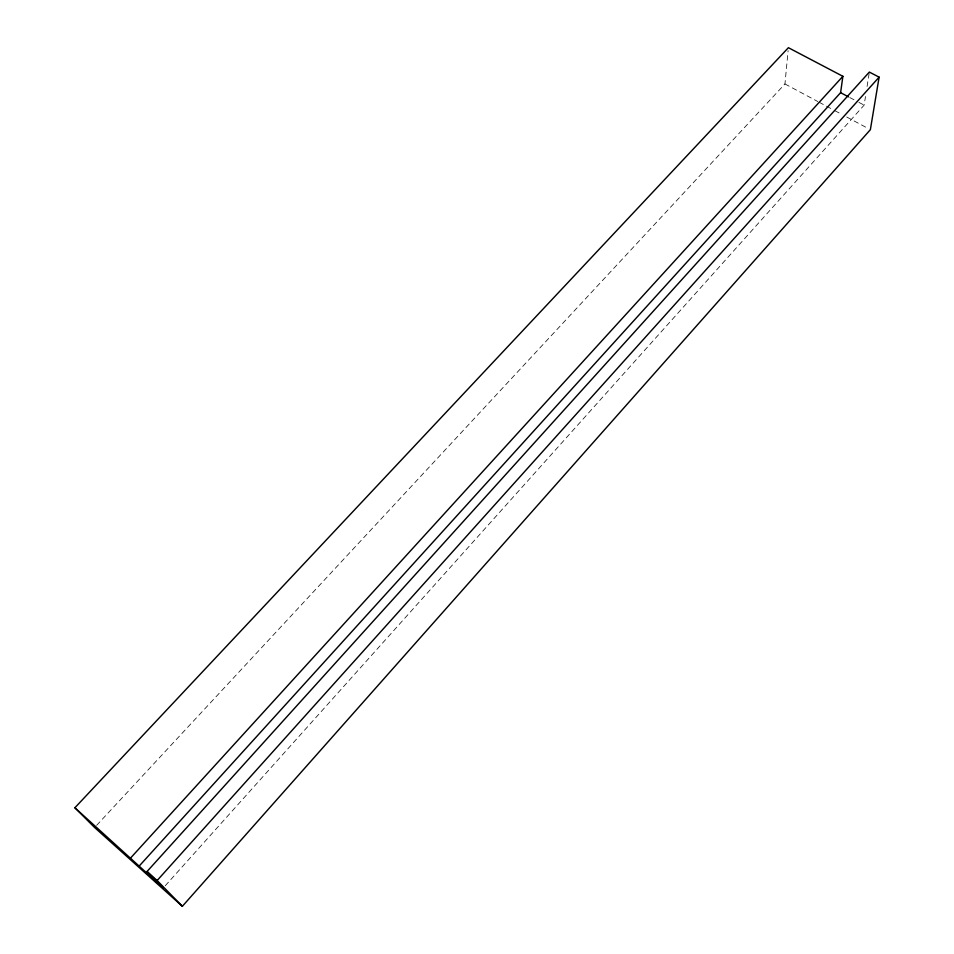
<?xml version="1.0" encoding="UTF-8"?>
<svg xmlns="http://www.w3.org/2000/svg" width="954" height="954" viewBox="0 0 954 954"><rect width="100%" height="100%" fill="white"/><g stroke="black" fill="none" stroke-linecap="round" stroke-linejoin="round"><path stroke-width="0.72" stroke-dasharray="4.77 3.58" d="M96.64 825.329L784.951 83.952L788.123 50.598M165.233 885.777L864.121 105.143L865.493 96.521M867.079 86.456L869.356 72.075M849.752 97.523L857.586 101.684M858.898 102.376L864.121 105.143M784.951 83.952L817.805 101.541M819.116 102.233L833.569 109.972M834.881 110.676L841.452 114.194M846.711 117.008L867.746 128.265"/><path stroke-width="1.43" d="M139.01 866.256L840.605 92.681L842.883 76.308L788.398 47.7L74.889 807.764L94.613 827.512L182.357 906.3L870.37 129.672L879.111 77.155L869.356 72.075L147.047 871.515L163.241 888.007L74.889 807.764M182.357 906.3L157.112 880.542L879.111 77.155M130.722 857.861L842.883 76.308M840.605 92.681L848.44 96.831M147.047 871.515L157.112 880.542"/></g></svg>
